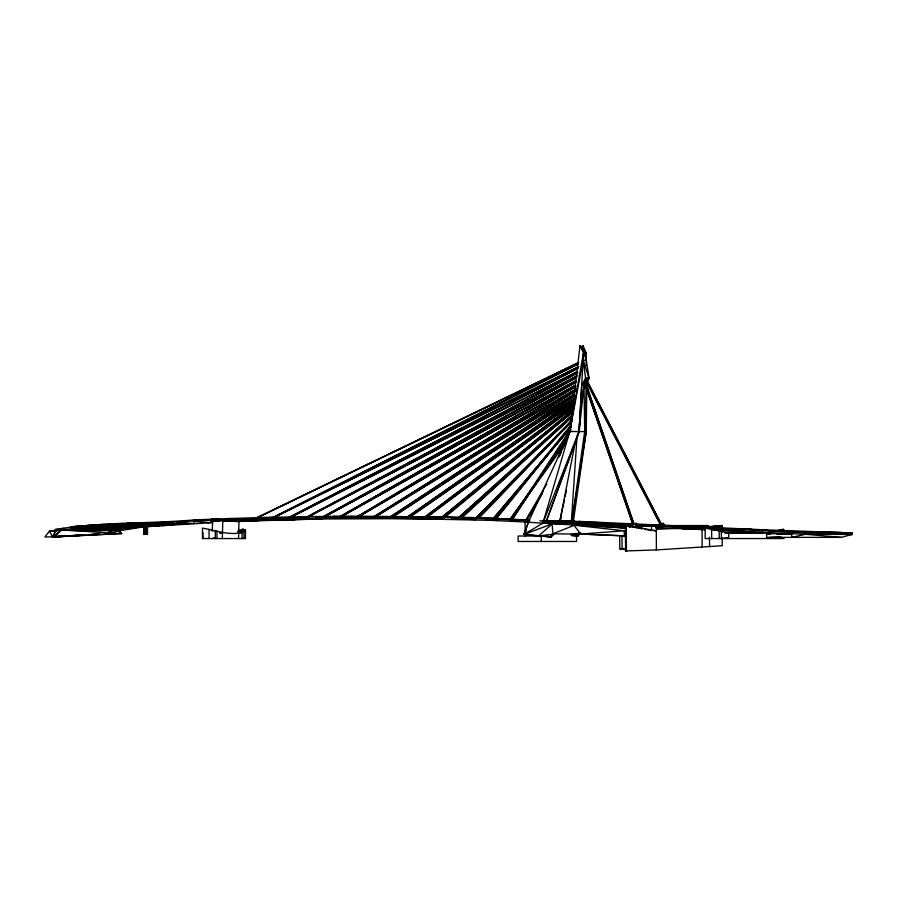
<?xml version="1.0" encoding="UTF-8"?>
<svg xmlns="http://www.w3.org/2000/svg" width="897" height="897" viewBox="0 0 897 897"><rect width="100%" height="100%" fill="white"/><g stroke="black" fill="none" stroke-linecap="round" stroke-linejoin="round"><path stroke-width="1.35" d="M584.104 382.077L584.967 380.9L634.078 524.218L632.934 524.723L584.104 382.077L581.761 384.925L579.159 431.502L546.385 521.146L543.313 521.067L542.853 523.175L524.072 534.332L528.367 522.267L569.83 431.502L584.396 352.936L582.949 345.648L582.03 347.935L584.396 352.936L586.268 360.157L589.026 378.175L586.279 385.015L584.698 431.502L571.894 521.404L545.443 520.91M633.966 524.409L584.967 380.9M624.234 535.823L624.346 530.777L626.454 529.051M626.117 530.228L626.274 525.507L656.279 530.811L653.913 530.71M579.451 423.137L579.159 431.502L546.374 521.146M579.597 418.966L579.686 416.174M212.264 531.226L212.634 520.742L238.972 521.011L238.546 538.548M222.781 520.652L222.333 538.548M542.562 521.011L542.562 522.514L549.783 523.265L573.015 524.05L626.106 528.086L542.853 523.175L579.07 431.502L583.476 352.622L580.011 345.648L569.83 431.502L542.853 523.175L528.367 522.267L524.072 534.332L551.229 536.978L554.38 533.906L538.57 536.002L524.083 534.332L526.203 530.721M573.205 521.639L573.385 518.87M571.378 521.392L577.018 437.03M573.418 407.07L573.318 407.855L573.418 407.07L426.4 517.008L427.331 517.031L572.196 408.684M570.772 425.29L570.537 426.994L495.94 518.971L494.83 518.926L570.772 425.29L570.537 426.994M580.594 532.829L578.217 535.924L573.878 535.15L576.58 535.15L576.58 541.463L518.141 541.463L518.141 536.002L547.775 536.002M642.23 528.725L626.274 525.507L625.444 531.854L625.579 550.971L656.413 549.928L722.264 545.724L722.208 537.673M572.634 412.586L572.768 411.544L443.679 517.356L444.8 517.378L572.723 412.048L443.679 517.356M581.48 402.753L582.265 397.281M582.658 394.545L584.025 384.97L587.311 378.175L586.346 381.954L660.069 524.252L660.73 524.218M570.918 424.651L569.92 431.502L558.966 456.999M571.905 417.8L571.311 421.904L478.819 518.32L478.023 518.298L571.871 420.413M572.308 415.053L572.701 412.317M573.295 408.213L573.699 405.466M572.802 411.118L569.46 432.545L583.476 352.622L586.268 352.936L586.268 365.684M586.873 381.046L586.246 431.58L573.351 521.449L545.981 520.922M571.905 521.404L586.246 431.58L569.83 431.502L511.996 519.722L511.178 519.677L512.254 519.711L570.144 431.502M569.472 521.381L559.829 521.179L575.784 439.653M560.502 520.372L561.073 517.636M559.829 521.179L564.527 499.461M565.099 496.747L566.545 489.953M443.589 518.679C312.279 517.3 180.118 517.591 49.503 531.125L44.85 536.922L54.044 536.922L55.311 529.555C101.058 521.594 147.915 523.938 194.055 519.924C305.877 515.069 417.957 514.934 529.757 520.708C478.953 516.055 427.813 517.266 376.852 516.851M559.571 455.732L561.208 451.897M562.296 449.352L569.382 432.769M69.327 535.935L52.564 536.922L55.311 531.058M577.22 435.168L579.159 431.502L584.025 384.97L584.698 431.502M586.268 360.157L583.185 360.202L585.595 378.175L581.761 384.925L586.279 385.015L586.279 382.245M546.822 483.92L525.889 520.148L526.774 520.585L542.371 493.597M526.64 519.912L526.023 519.912L537.729 500.728M539.108 498.34L543.268 491.141M511.077 519.834L570.357 429.506L571.187 429.91M584.093 382.2L584.956 381.404M565.345 441.649L509.956 519.184L511.066 519.228L565.805 442.602M511.38 518.051L539.859 478.191M541.485 475.915L562.643 446.291M578.834 532.829L576.468 535.924L571.131 535.15M569.797 427.252L495.94 518.971M584.967 381.023L587.311 378.175M570.884 427.634L494.225 518.354L493.428 518.343L569.853 427.891M493.428 518.343L570.2 428.071M79.351 526.931L70.986 526.842L70.986 528.344L119.391 530.721L121.667 533.536L54.044 536.922L59.964 530.25M478.023 518.298L572.264 420.413M571.378 421.859L477.238 517.894L476.116 517.883L572.107 419.975M476.116 517.883L526.584 466.967M531.473 461.977L571.602 421.052M241.226 530.912L243.009 529.152L245.475 530.217L245.475 538.548L202.487 538.548L202.487 528.098C215.729 530.351 228.399 535.655 242.078 532.538L245.475 530.217L237.514 531.607M549.704 536.877L552.855 533.805L574.372 525.25L624.346 530.777L580.673 534.04L573.015 524.05L542.853 523.175L544.658 522.671L544.658 521.168L539.803 520.798M571.961 417.195L461.742 517.804L460.688 517.782L572.118 416.073L459.858 517.502L458.759 517.491L572.959 414.302M462.426 516.851L572.028 416.791M61.736 529.948L120.052 533.536L54.044 536.922L61.736 529.948L119.391 530.721L120.052 533.536L121.667 533.536L119.357 533.222M458.759 517.491L500.885 480.041M502.959 478.168L547.518 437.904M549.592 436.032L571.355 416.365M573.161 410.445L442.983 517.199L441.885 517.188L572.925 409.727M441.885 517.188L572.297 410.837M424.696 516.964L574.08 404.345M573.385 405.366L425.346 516.964L573.149 405.893M426.4 517.008L572.264 408.292M658.174 525.586L662.345 523.77M573.205 401.307L407.731 516.818L573.082 400.701M409.458 516.01L573.374 400.914M409.335 516.75L574.08 402.45M409.907 516.762L574.046 402.888M410.445 516.762L573.968 403.325M625.579 550.971L626.218 550.523M632.06 525.597L630.658 525.597L632.531 527.279M656.705 525.653L663.432 523.388L664.363 525.687M574.472 396.104L391.44 516.75L390.33 516.739L574.271 395.487M390.857 516.75L573.497 396.362M574.641 398.694L393.391 516.582L392.292 516.571L574.73 397.909M392.964 516.582L573.531 399.143M575.751 390.913L374.733 516.75L373.623 516.75L575.571 390.33M375.462 516.022L575.952 390.509M574.114 394.882L376.168 516.47L375.047 516.459L574.114 394.175M375.63 516.47L574.181 394.512M575.93 386.54L357.97 516.84L356.849 516.829L575.717 386.002M357.365 516.851L574.887 386.82M575.964 389.556L359.237 516.448L358.127 516.437L575.908 388.939M358.789 516.448L576.02 389.276M576.053 382.156L339.346 517.008L575.896 381.617M339.963 517.02L576.266 381.774M575.403 385.71L341.118 516.493L575.269 385.161M341.701 516.504L575.47 385.385M322.045 517.255L576.065 377.267M322.696 517.266L575.201 378.119M323.155 517.244L576.222 377.783M576.053 381.135L324.422 516.627L575.84 380.653M325.017 516.65L576.109 380.844M546.34 520.978L575.044 521.437L573.015 522.536L544.658 521.168L579.754 521.426L766.453 529.903L852.15 532.941L852.15 534.444L841.397 537.37L766.632 537.37L766.632 533.715L791.692 533.67L791.692 537.37L805.472 534.298L852.15 534.444L849.459 534.343M306.897 516.896L577.41 372.524M307.548 516.907L577.758 372.704M308.007 516.885L577.545 373.04M630.658 525.597L636.354 523.343L637.431 527.066M634.089 524.532L636.354 523.343L636.78 527.425M576.704 376.549L307.604 516.84L577.668 375.473M308.299 516.851L576.76 376.325M288.991 517.334L577.668 367.972M289.585 517.356L578.016 368.129M290.101 517.322L577.836 368.454M290.516 517.132L576.973 371.627M291.233 517.143L577.399 371.795M272.105 517.827L577.892 363.666M272.71 517.838L578.206 363.834M273.148 517.804L578.016 364.115M577.825 367.546L273.495 517.502L578.711 366.57M274.134 517.524L578.049 367.232M578.363 363.05L256.407 517.961L577.982 362.747M256.957 517.973L578.7 362.68M235.395 521.606L294.844 519.587L298.342 518.287L322.124 518.971L434.238 518.556M524.072 534.332L552.182 523.904L552.855 533.805L582.198 534.141L580.673 534.04L625.781 535.901M638.944 525.395L664.172 525.451L662.121 523.388L655.785 525.709L664.172 525.451L805.472 532.796L852.15 532.941L791.692 532.168L841.397 532.56L770.209 531.181L766.453 529.903L727.164 529.196L636.175 525.272M238.21 530.654L243.009 529.152M212.174 538.548L214.843 537.74M778.013 530.508L783.35 529.152L784.09 530.217L781.534 530.632M571.4 534.567L576.356 533.412M709.067 526.898L722.13 525.586L722.175 532.302M118.269 530.934L142.298 527.044L91.931 526.674L91.931 525.171L108.571 525.182M579.754 521.426L573.015 522.536L573.015 524.05L626.711 526.427L573.015 524.05M709.426 527.638L722.13 525.586L698.864 527.728M720.885 538.548L727.702 537.707M238.748 531.798L243.962 531.203L243.962 538.548M700.927 527.941L722.13 525.586L709.258 526.988M145.998 526.718L212.724 522.615M571.714 535.711L573.889 535.565M667.592 525.608L705.58 525.53L707.957 525.631L707.968 527.133L706.836 526.505L711.287 526.449M718.699 531.405L721.334 531.181L728.678 533.031L771.117 533.031M619.692 535.789L625.646 536.014L619.692 535.789L619.782 548.818L623.886 548.471M707.957 525.631L696.117 526.483L696.924 526.887M698.763 527.795L706.657 527.223M214.361 531.338L216.973 531.181L216.973 538.548M54.044 536.922L84.733 535.083M91.707 534.657L100.072 534.152L91.673 534.623M108.447 533.648L115.421 533.233L108.582 533.603M559.919 521.179L546.273 520.596M656.952 526.18L638.238 525.35L636.534 526.247L656.952 526.18L656.974 529.275L682.438 528.131M73.509 535.688L84.688 535.038M54.997 536.619L67.365 535.924M72.859 535.61L82.479 535.072M90.72 534.612L98.973 534.141M498.306 518.32C476.98 518.556 455.642 517.233 434.238 517.053M498.306 519.823L489.571 520.305L367.882 517.861L370.169 518.376L315.722 518.062L322.124 518.971L294.844 519.587L263.572 519.004L274.09 520.17L322.124 518.971M54.538 536.417L62.846 535.98M72.534 535.464L80.831 535.027M90.53 534.522L97.448 534.152M769.861 537.37L780.928 536.832M233.893 521.247L238.972 521.011M776.925 534.163L791.692 533.67M475.982 519.598L458.266 518.915M280.952 517.681L269.795 517.356L269.795 518.858L298.342 518.287M575.044 521.437L549.783 521.762L549.783 523.265L552.182 523.904L538.57 536.002L541.07 536.193M344.818 517.12L374.184 516.863M256.407 517.961L257.45 517.95M273.495 517.502L274.605 517.491M146.48 524.566L174.164 524.622L141.939 524.117L134.427 522.951L144.137 522.906M307.604 516.84L308.714 516.84M339.346 517.008L340.468 516.997M143.722 525.07L127.228 524.801L127.228 523.299L144.406 523.231M60.906 529.544L55.311 529.555L60.839 529.578M585.595 378.175L589.026 378.175L583.185 360.202M443.847 518.769L402.652 518.141L443.297 518.69M218.072 519.778L211.423 519.195L219.653 519.195M219.653 520.697L211.423 520.697L210.055 522.738L194.055 521.426L194.055 523.556L176.675 522.245L188.774 523.691L159.307 523.142L183.694 523.915L141.939 524.117L132.644 523.041L132.644 524.543L143.666 524.846M223.779 520.697L258.078 520.708L246.182 519.486L274.09 520.17M529.028 522.144L525.104 522.144L525.104 536.002M597.458 522.536L573.015 522.536L632.822 525.126M143.98 525.496L120.377 525.126L120.377 523.624L125.748 523.624M144.125 525.642L113.885 525.451L113.885 523.949L125.031 523.949M107.584 524.577L102.067 524.577L102.067 526.079L143.453 526.068L107.775 525.777L107.775 524.274L124.47 524.263M143.856 523.994L147.489 523.994L147.489 534.018L143.856 534.018M91.931 526.674L144.608 526.718L96.786 526.382L96.786 524.88L107.718 524.88M107.775 525.777L143.946 525.754M146.727 525.743L159.24 525.743L146.749 525.541M96.786 526.382L144.596 526.393M238.378 532.538L242.078 532.538L242.078 538.548M724.978 532.538L763.179 532.538L724.787 532.784M578.217 535.924L573.015 535.565M784.09 538.548L705.177 538.548L705.177 528.098L721.334 531.181L721.334 538.548M324.422 516.627L325.544 516.627M356.849 516.829L357.97 516.84M373.623 516.75L374.733 516.75M598.153 522.581L573.015 522.536L632.407 524.442M143.711 524.566L132.644 524.543L143.632 524.711M87.525 525.451L91.64 525.463L87.525 525.451L87.525 526.954L138.968 527.369L83.589 527.223L83.589 525.72L91.898 525.743M682.875 527.29L707.531 527.346M87.525 526.954L142.298 527.044M418.226 516.907L420.043 516.907M178.817 524.229L141.939 524.117L141.939 522.615M707.352 527.335L682.438 527.268L682.438 528.77L703.439 529.432M686.586 528.782L703.203 528.826M751.989 529.275L727.164 529.196L727.164 530.71L805.472 534.298L841.397 537.37M52.564 536.922L49.503 531.125L56.433 531.159M341.118 516.493L342.239 516.504M390.33 516.739L391.44 516.75M134.427 522.951L144.013 522.996M77.153 526.214L79.923 526.247L77.153 526.214L77.153 527.716L133.451 528.03L80.125 527.47L80.125 525.967L91.303 526.012M80.125 527.47L136.019 527.705L83.589 527.223M358.127 516.437L359.237 516.448M407.731 516.818L408.696 516.818M127.228 523.299L140.964 523.388L131.994 523.074M120.377 523.624L124.504 523.657M113.885 523.949L124.885 524.016M107.775 524.274L111.901 524.297M102.067 524.577L107.55 524.61M96.786 524.88L107.718 524.958M120.377 525.126L143.722 525.283M146.48 525.306L164.33 525.418L146.424 524.924M146.873 525.664L159.24 525.743M102.067 526.079L144.585 526.36M74.664 526.438L78.813 526.461L74.664 526.438L74.664 527.941L129.527 528.669L72.691 528.154L72.691 526.651L79.62 526.707L72.691 526.651M74.664 527.941L131.287 528.344L77.153 527.716M655.92 527.01L662.378 527.066M91.931 525.171L94.734 525.193M64.102 528.782L59.964 528.748L62.734 528.782M62.723 530.273L101.417 530.576M108.335 530.632L119.391 530.721M375.047 516.459L376.168 516.47M83.589 525.72L91.864 525.788M80.125 525.967L91.068 526.079M70.986 528.344L128.17 528.983L72.691 528.154M62.734 530.284L87.727 530.576M108.559 530.822L111.329 530.856M392.292 516.571L393.391 516.582M460.688 517.782L461.742 517.804M849.403 534.399L852.15 534.444M61.736 528.445L64.483 528.479M562.643 521.269L546.206 521.011L562.89 521.258M146.379 524.745L169.735 525.104M419.213 516.907L333.112 516.403L338.147 517.199M497.824 520.451L485.927 519.856M146.469 525.115L164.33 525.418M743.422 531.002L713.182 530.105M211.423 519.195L219.787 519.363M219.787 520.865L211.423 520.697L219.406 521.404M223.958 520.955L242.067 521.325M475.612 519.251L451.393 518.87M228.802 518.544L245.531 518.926M228.802 520.047L258.078 520.708M637.094 525.059L642.824 525.205M637.184 525.137L639.976 525.205M280.324 517.939L263.572 517.502L268.831 518.085M132.644 523.041L143.172 523.411M335.5 517.12L315.722 516.56L319.567 517.098M309.532 517.109L298.342 516.784L300.932 517.12M656.57 527.391L661.997 527.548M269.795 518.858L294.844 519.587M49.503 531.125L56.365 531.327M636.545 524.577L664.172 525.451M618.594 525.507L621.352 525.586M717.443 529.869L724.44 530.093M739.846 530.576L744.05 530.71M580.673 534.04L626.128 535.946M529.6 519.879L489.571 518.802L489.571 520.305L528.378 522.155M517.087 520.854L514.317 520.731L517.087 520.989M656.122 527.111L663.074 527.414M656.077 527.638L704.795 529.735M219.799 532.908L222.333 533.031L219.687 532.796M70.986 526.842L73.756 526.976M621.834 535.733L626.117 535.845M527.503 534.477L530.138 534.646M544.815 536.484L551.229 536.978L546.206 536.114M194.055 519.924L196.712 520.137M725.897 532.773L728.678 533.031L728.678 538.548M626.016 536.585L621.991 536.148L622.081 549.177L626.106 549.614M619.782 548.818L622.081 549.177M766.632 533.715L769.021 534.163M644.887 529.264L651.536 530.609L651.502 526.012M626.454 551.352L626.274 525.507L630.131 526.898M626.274 525.507L630.131 527.133M582.03 347.935L580.011 345.648L584.396 352.936M587.243 381.236L661.224 524.027M587.042 380.922L661.145 523.949M586.997 381.909L660.091 522.985M586.593 381.281L660.562 524.061M582.949 345.648L586.268 352.936M662.121 523.388L662.894 525.687M584.541 381.046L633.618 524.285M584.53 382.055L632.934 523.332M584.104 381.696L633.047 524.532M634.953 523.343L636.253 528.008M663.432 523.388L663.847 526.147M709.493 537.202L709.561 546.755M702.037 529.454L702.16 547.204M656.256 526.214L656.413 549.928M641.68 526.472L641.691 528.77M805.472 532.796L805.472 534.298M770.209 532.683L770.209 534.388M719.203 530.71L719.203 538.548M711.657 529.297L711.657 538.548M545.454 521.258L545.454 522.76M541.239 536.002L541.239 541.463M215.314 530.71L215.314 538.548M209.068 529.297L209.068 538.548M202.935 532.672L202.935 538.548M147.276 523.994L147.299 534.018M146.906 523.994L146.94 534.018M146.446 523.994L146.446 534.018M145.886 523.994L145.886 534.018M145.303 523.994L145.303 534.018M144.776 523.994L144.776 534.018M144.372 523.994L144.372 534.018M144.125 523.994L144.125 534.018M143.946 523.994L143.946 534.018M571.411 420.884L571.277 421.882L571.411 420.884M659.104 524.924L655.785 525.709L659.104 524.924M154.486 526.068L146.211 526.068L154.486 526.068M150.068 526.393L147.332 526.393L150.068 526.393"/></g></svg>
